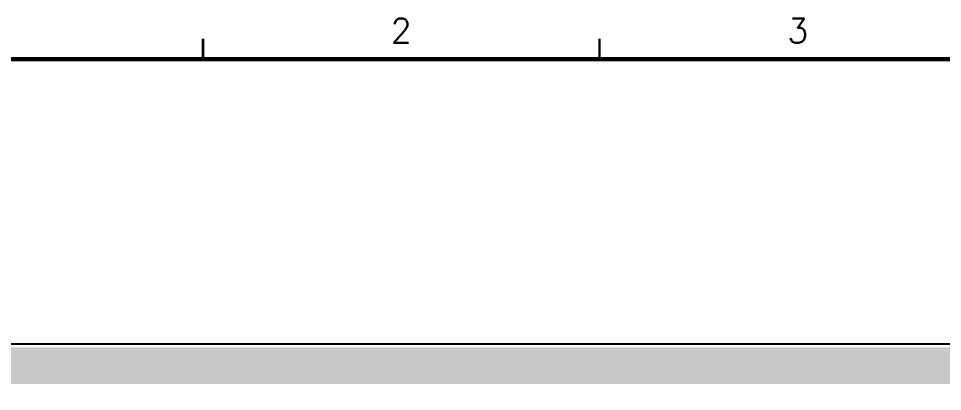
# Model space of a CAD drawing. Extents: x 295 to 953, y 10 to 290.
# Drawn here: x 518 to 631.7, y 244.1 to 290 of the extents above; entities that cross this region are included whole.
import ezdxf
from ezdxf.enums import TextEntityAlignment as Align

# ---------------------------------------------------------------- set-up
doc = ezdxf.new("R2010")
doc.units = 0
doc.header["$LTSCALE"] = 5
doc.header["$MEASUREMENT"] = 0
doc.layers.get('0').update_dxf_attribs({"linetype": 'CONTINUOUS', "lineweight": 25})
for name, color, linetype in [('16_COMP_GBR', 1, 'CONTINUOUS'), ('문자', 4, 'CONTINUOUS'), ('테두리', 3, 'CONTINUOUS')]:
    doc.layers.add(name, color=color, linetype=linetype)
doc.styles.get("Standard").update_dxf_attribs({"font": 'simplex.shx'})

# ---------------------------------------------------------------- blocks, each defined once
blk = doc.blocks.new('C')
at = {"layer": '테두리'}
for points, const_width in [([(63.75, 287.5), (63.75, 285)], 0.3), ([(112.5, 287.5), (112.5, 285)], 0.3), ([(15, 285), (15, 15), (405, 15), (405, 285), (15, 285)], 0.5)]:
    blk.add_lwpolyline(points, dxfattribs=dict(at, const_width=const_width))
at = {"layer": '문자'}
for s, p in [('2', (88.12, 288.5)), ('3', (136.88, 288.5))]:
    blk.add_text(s, height=3, dxfattribs=at).set_placement(p, align=Align.MIDDLE)

msp = doc.modelspace()

# ---------------------------------------------------------------- linework, layer by layer
at = {"layer": '16_COMP_GBR', "color": 7}
msp.add_line((505.48, 250), (865.18, 250), dxfattribs=at)
for points in [[(505.89, 249.18), (506.3, 249.59), (865.43, 249.18), (865.01, 249.59)], [(505.89, 246.53), (505.89, 249.18), (868.07, 246.53), (865.43, 249.18)], [(506.3, 249.59), (506.3, 249.59), (865.01, 249.59), (506.3, 249.59)], [(505.89, 245.05), (505.89, 246.53), (868.07, 245.05), (868.07, 246.53)], [(505.89, 245.05), (505.89, 245.05), (517.03, 245.05), (868.07, 245.05)]]:
    msp.add_solid(points, dxfattribs=at)

# ---------------------------------------------------------------- block references
msp.add_blockref('C', (476.98, 0))

doc.saveas('drawing.dxf')
